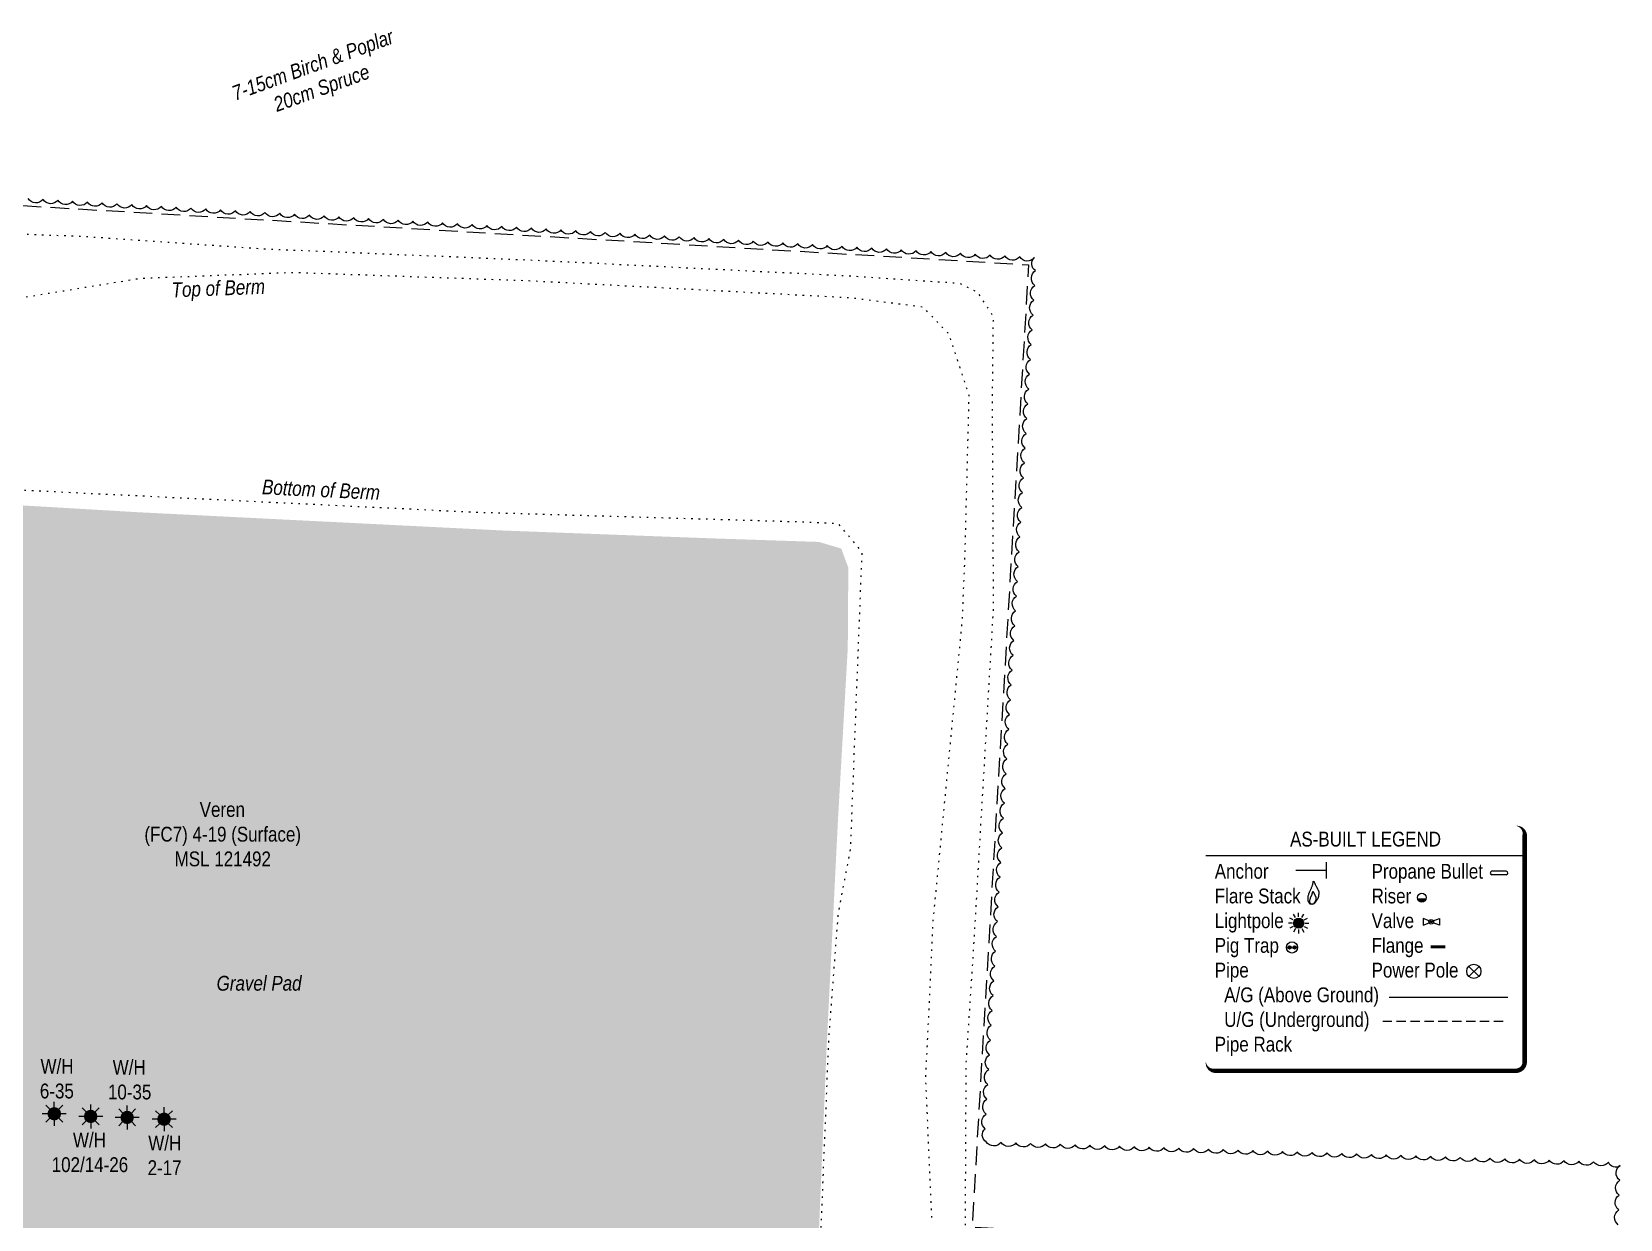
# Model space of a CAD drawing. Extents: x 473254 to 483871, y 6040471 to 6049084.
# Drawn here: x 476178 to 477249, y 6043140 to 6043941 of the extents above; entities that cross this region are included whole.
import ezdxf

# ---------------------------------------------------------------- set-up
doc = ezdxf.new("R2010")
doc.units = 0
doc.header["$LTSCALE"] = 5
for name, pattern in [('0', [1, 1, 0]), ('foc-ACCESSROAD', [3.75, 2.5, -1.25]), ('foc-TOPO', [1, 0.2, -0.8]), ('POWERLINE5', [7.8, 2.4, -0.6, 0.6, -0.6, 0.6, -0.6, 2.4]), ('UG_PIPE', [1.875, 1.25, -0.625])]:
    doc.linetypes.add(name, pattern=pattern)
doc.layers.add('AS-PIPE-AG', color=7, linetype='Continuous', true_color=0x7d00fa)
for name, color, linetype in [('AS-PIPE-UG', 44, 'UG_PIPE'), ('AS-POWER-EXISTING', 72, 'POWERLINE5'), ('AS-ROADS', 254, 'Continuous'), ('AS-SYMBOL', 7, 'Continuous'), ('C-WS', 13, 'foc-ACCESSROAD'), ('C-WS-S', 8, 'Continuous'), ('CG-NOTES', 7, 'Continuous'), ('T-BUSH', 110, '0'), ('T-BUSH-T', 110, 'Continuous'), ('T-GENERAL', 48, 'foc-TOPO')]:
    doc.layers.add(name, color=color, linetype=linetype)
for name, color, linetype, lineweight in [('C-RW-T', 13, 'Continuous', 9), ('C-WS-T', 13, 'Continuous', 9), ('T-TEXT', 48, 'Continuous', 18)]:
    doc.layers.add(name, color=color, linetype=linetype, lineweight=lineweight)
doc.styles.add('80L', font='ARIALN.TTF', dxfattribs={"height": 10})
doc.styles.add('80LS', font='ARIALNI.TTF', dxfattribs={"height": 10})

# ---------------------------------------------------------------- blocks, each defined once
blk = doc.blocks.new('GAS')
h = blk.add_hatch(color=255)
h.dxf.hatch_style = 1
edge = h.paths.add_edge_path()
edge.add_arc((0, 0), 0.9, 0, 360)
for p, q in [((-0.81, 0), (-1.62, 0)), ((-0.57, 0.57), (-1.14, 1.14)), ((0, 0.81), (0, 1.62)), ((0.57, 0.57), (1.14, 1.14)), ((1.62, 0), (0.81, 0)), ((-0.57, -0.57), (-1.14, -1.14)), ((0, -0.81), (0, -1.62)), ((1.14, -1.14), (0.57, -0.57))]:
    blk.add_line(p, q)
blk.add_circle((0, 0), 0.8)
blk = doc.blocks.new('as-built legend')
blk.add_hatch(color=13).paths.add_polyline_path([(38.3, 16.1), (32.5, 16.1, 0.774597)])
h = blk.add_hatch(color=13)
h.dxf.hatch_style = 1
edge = h.paths.add_edge_path()
edge.add_arc((-47.7, -0.3), 3.41, 0, 360)
at = {"layer": 'AS-SYMBOL'}
h = blk.add_hatch(color=13, dxfattribs=at)
h.dxf.hatch_style = 1
h.paths.add_polyline_path([(-52.7, -16.7, 1), (-54.9, -16.7, 1)])
h = blk.add_hatch(color=13, dxfattribs=at)
h.dxf.hatch_style = 1
h.paths.add_polyline_path([(-51.7, -16.7, 1), (-49.4, -16.7, 1)])
at = {"color": 1}
blk.add_line((-110.3, 45.3), (104.8, 45.3), dxfattribs=at)
at = {"color": 13}
for p, q in [((92.3, 34.7), (82.7, 34.7)), ((92.3, 32.3), (82.7, 32.3)), ((32.5, 16.1), (38.3, 16.1)), ((-51.4, 1.9), (-53.7, 3.1)), ((-49.8, 3.4), (-51.1, 5.7)), ((-47.7, 4), (-47.7, 6.6)), ((-45.5, 3.4), (-44.2, 5.7)), ((-44, 1.9), (-41.7, 3.1)), ((36.2, 2.8), (36.2, -1.6)), ((40.3, 1.2), (36.2, 2.8)), ((43.1, 1.2), (47.2, 2.8)), ((47.2, 2.8), (47.2, -1.6)), ((-52, -0.3), (-54.6, -0.3)), ((-51.4, -2.5), (-53.7, -3.8)), ((-49.8, -4), (-51.1, -6.3)), ((-47.7, -4.6), (-47.7, -7.2)), ((-45.5, -4), (-44.2, -6.3)), ((-44, -2.5), (-41.7, -3.8)), ((-43.4, -0.3), (-40.8, -0.3)), ((36.2, -1.6), (40.3, 0)), ((47.2, -1.6), (43.1, 0))]:
    blk.add_line(p, q, dxfattribs=at)
at = {"color": 1, "flags": 128}
blk.add_lwpolyline([(-104.3, -99.9, 3, 3, 0), (98.8, -99.9, 3, 3, 0.414214), (104.8, -93.9, 3, 3, 0), (104.8, 59.3, 3, 0, 0.414214), (98.8, 65.3, 0, 0, 0), (-104.3, 65.3, 0, 0, 0.414214), (-110.3, 59.3, 0, 0, 0), (-110.3, -93.9, 0, 3, 0.414214)], format="xyseb", close=True, dxfattribs=at)
at = {"color": 13, "flags": 128}
for points in [[(-37.6, 12.7), (-37.8, 12.6), (-38, 12.5), (-38.2, 12.4), (-38.5, 12.4), (-38.7, 12.4), (-38.9, 12.3), (-39.1, 12.4), (-39.4, 12.4), (-39.6, 12.4), (-39.8, 12.5), (-39.9, 12.6), (-40.1, 12.7), (-40.3, 12.9), (-40.4, 13.1), (-40.6, 13.3), (-40.7, 13.5), (-40.8, 13.7), (-41, 14), (-41.1, 14.3), (-41.2, 14.6), (-41.3, 15), (-41.3, 15.4), (-41.4, 15.8), (-41.4, 16.2), (-41.4, 16.6), (-41.3, 17.1), (-41.3, 17.6), (-41.2, 18.1), (-41.1, 18.6), (-40.9, 19.1), (-40.8, 19.6), (-40.6, 20), (-40.5, 20.4), (-40.3, 20.8), (-40.2, 21.2), (-40, 21.6), (-39.8, 22), (-39.6, 22.3), (-39.5, 22.7), (-39.3, 23), (-39.1, 23.4), (-39, 23.8), (-38.8, 24.1), (-38.6, 24.5), (-38.5, 24.9), (-38.4, 25.3), (-38.2, 25.7), (-38.1, 26.1), (-38.1, 26.4), (-38, 26.8), (-38, 27.1), (-37.9, 27.4), (-37.9, 27.7), (-37.9, 27.8), (-37.8, 28), (-37.8, 28), (-37.7, 28), (-37.6, 27.9), (-37.5, 27.7), (-37.3, 27.5), (-37.2, 27.3), (-37.1, 27), (-36.9, 26.7), (-36.8, 26.5), (-36.7, 26.2), (-36.6, 25.9), (-36.5, 25.7), (-36.3, 25.4), (-36.2, 25.2), (-36.1, 25), (-36, 24.7), (-35.8, 24.4), (-35.7, 24.2), (-35.5, 23.9), (-35.4, 23.6), (-35.2, 23.3), (-35.1, 23), (-34.9, 22.8), (-34.8, 22.5), (-34.7, 22.2), (-34.6, 22), (-34.4, 21.8), (-34.4, 21.5), (-34.3, 21.3), (-34.2, 21.1), (-34.2, 20.9), (-34.1, 20.7), (-34.1, 20.5), (-34.1, 20.3), (-34.1, 20.1), (-34.1, 19.9), (-34.2, 19.7), (-34.2, 19.5), (-34.2, 19.3), (-34.2, 19.1), (-34.3, 18.9), (-34.3, 18.6), (-34.3, 18.4), (-34.3, 18.2), (-34.4, 17.9), (-34.4, 17.7), (-34.4, 17.4), (-34.5, 17.2), (-34.5, 17), (-34.6, 16.7), (-34.7, 16.5), (-34.8, 16.3), (-35, 16.1), (-35.1, 15.8), (-35.2, 15.6), (-35.4, 15.4), (-35.5, 15.2), (-35.6, 15.1), (-35.7, 14.9), (-35.9, 14.7), (-36, 14.5), (-36.1, 14.4), (-36.2, 14.2), (-36.3, 14.1), (-36.4, 13.9), (-36.5, 13.7), (-36.7, 13.6), (-36.8, 13.4), (-36.9, 13.2), (-37.1, 13.1), (-37.2, 12.9), (-37.4, 12.8)], [(-38, 12.5), (-38.2, 12.5), (-38.3, 12.4), (-38.4, 12.4), (-38.5, 12.4), (-38.7, 12.4), (-38.8, 12.4), (-38.9, 12.4), (-39, 12.4), (-39.2, 12.4), (-39.3, 12.4), (-39.4, 12.5), (-39.5, 12.6), (-39.5, 12.7), (-39.6, 12.8), (-39.7, 12.9), (-39.8, 13), (-39.9, 13.1), (-39.9, 13.3), (-40, 13.4), (-40.1, 13.6), (-40.1, 13.8), (-40.1, 14), (-40.2, 14.3), (-40.2, 14.5), (-40.2, 14.8), (-40.1, 15), (-40.1, 15.3), (-40, 15.6), (-40, 15.9), (-39.9, 16.1), (-39.8, 16.4), (-39.8, 16.7), (-39.7, 16.9), (-39.6, 17.1), (-39.5, 17.3), (-39.4, 17.5), (-39.3, 17.7), (-39.2, 17.9), (-39.1, 18.1), (-39, 18.3), (-38.9, 18.5), (-38.8, 18.7), (-38.7, 19), (-38.6, 19.2), (-38.5, 19.4), (-38.5, 19.6), (-38.4, 19.8), (-38.4, 20), (-38.3, 20.2), (-38.3, 20.4), (-38.3, 20.6), (-38.2, 20.8), (-38.2, 20.9), (-38.2, 21), (-38.2, 21.1), (-38.1, 21.1), (-38.1, 21.1), (-38, 21.1), (-38, 21), (-37.9, 20.9), (-37.8, 20.7), (-37.8, 20.6), (-37.7, 20.4), (-37.6, 20.3), (-37.5, 20.1), (-37.5, 20), (-37.4, 19.8), (-37.3, 19.7), (-37.3, 19.6), (-37.2, 19.4), (-37.1, 19.3), (-37.1, 19.1), (-37, 19), (-36.9, 18.8), (-36.8, 18.7), (-36.7, 18.5), (-36.6, 18.3), (-36.6, 18.2), (-36.5, 18), (-36.4, 17.9), (-36.3, 17.8), (-36.3, 17.6), (-36.2, 17.5), (-36.2, 17.4), (-36.2, 17.3), (-36.1, 17.1), (-36.1, 17), (-36.1, 16.9), (-36.1, 16.8), (-36.1, 16.7), (-36.1, 16.6), (-36.1, 16.5), (-36.1, 16.4), (-36.2, 16.2), (-36.2, 16.1), (-36.2, 16), (-36.2, 15.9), (-36.2, 15.7), (-36.2, 15.6), (-36.2, 15.5), (-36.2, 15.3), (-36.3, 15.2), (-36.3, 15.1), (-36.3, 14.9), (-36.4, 14.8), (-36.4, 14.7), (-36.5, 14.6), (-36.6, 14.4), (-36.7, 14.3), (-36.7, 14.2), (-36.8, 14.1), (-36.9, 14), (-36.9, 13.9), (-37, 13.8), (-37.1, 13.7), (-37.1, 13.6), (-37.2, 13.5), (-37.3, 13.4), (-37.3, 13.3), (-37.4, 13.2), (-37.5, 13.1), (-37.5, 13), (-37.6, 12.9), (-37.7, 12.9), (-37.8, 12.8), (-37.8, 12.7), (-37.9, 12.6)]]:
    blk.add_lwpolyline(points, close=True, dxfattribs=at)
at = {"color": 13, "const_width": 2, "flags": 128}
blk.add_lwpolyline([(41.3, -16.2), (46.3, -16.2), (51.3, -16.2)], dxfattribs=at)
at = {"color": 13}
for centre, radius in [((35.4, 16.9), 3), ((-47.7, -0.3), 3.41), ((41.7, 0.6), 1.56), ((41.7, 0.6), 0.55)]:
    blk.add_circle(centre, radius, dxfattribs=at)
for centre, start, end in [((82.7, 33.5), 90, 270), ((92.3, 33.5), 270, 90)]:
    blk.add_arc(centre, 1.2, start, end, dxfattribs=at)
at = {"layer": 'AS-PIPE-AG', "flags": 128}
blk.add_lwpolyline([(13.4, -50.2), (93.4, -50.2)], dxfattribs=at)
at = {"layer": 'AS-PIPE-UG', "flags": 128}
blk.add_lwpolyline([(9, -66.5), (93.3, -66.5)], dxfattribs=at)
at = {"layer": 'AS-POWER-EXISTING', "linetype": 'Continuous'}
for p, q in [((74, -36.2), (67.1, -29.5)), ((67.1, -36.2), (74, -29.5))]:
    blk.add_line(p, q, dxfattribs=at)
blk.add_circle((70.5, -32.8), 4.8, dxfattribs=at)
at = {"layer": 'AS-SYMBOL', "color": 72}
blk.add_line((-28.9, 29.9), (-28.9, 40.9), dxfattribs=at)
at = {"layer": 'AS-SYMBOL', "color": 72, "flags": 128}
blk.add_lwpolyline([(-49.5, 35.4), (-28.9, 35.4)], dxfattribs=at)
at = {"layer": 'AS-SYMBOL', "color": 13}
for centre, radius in [((-52.2, -16.7), 3.75), ((-53.8, -16.7), 1.12), ((-50.5, -16.7), 1.12)]:
    blk.add_circle(centre, radius, dxfattribs=at)
at = {"insert": (-60.3, 61.4), "char_height": 10, "attachment_point": 1, "style": '80L'}
blk.add_mtext_dynamic_manual_height_columns('\\pi6.80782;AS-BUILT LEGEND', width=114.83, gutter_width=45, heights=[0], dxfattribs=at)
at = {"layer": 'CG-NOTES', "char_height": 10, "attachment_point": 1, "style": '80L'}
for s, insert, width in [('Anchor\\PFlare Stack\\PLightpole\\PPig Trap\\PPipe\\P  A/G (Above Ground)\\P  U/G (Underground)\\PPipe Rack', (-104.3, 39.7), 110.209), ('Propane Bullet\\PRiser\\PValve\\PFlange\\PPower Pole', (1.5, 39.7), 85.182)]:
    blk.add_mtext(s, dxfattribs=dict(at, insert=insert, width=width))

msp = doc.modelspace()

# ---------------------------------------------------------------- hatches: boundary and pattern name
at = {"layer": 'AS-ROADS'}
h = msp.add_hatch(color=256, dxfattribs=at)
h.dxf.hatch_style = 1
h.paths.add_polyline_path([(476704.811, 6043053.943), (476700.806, 6043035.383), (476689.031, 6043027.123), (476656.886, 6043017.643), (476543.021, 6043001.668), (476402.306, 6042982.893), (476394.741, 6042980.413), (476390.856, 6042974.023), (476373.086, 6042784.788), (476362.326, 6042746.218), (476338.316, 6042723.748), (476276.666, 6042717.508), (476214.101, 6042716.978), (476128.776, 6042722.603), (476049.646, 6042727.608), (476014.406, 6042734.388), (476003.846, 6042758.588), (475994.446, 6042827.15), (475952.346, 6042808.543), (475952.321, 6042751.748), (475968.801, 6042661.528), (475996.901, 6042553.953), (476028.916, 6042482.498), (476047.866, 6042465.768), (476074.926, 6042458.543), (476103.571, 6042453.163), (475883.551, 6042472.348), (475904.291, 6042474.113), (475935.861, 6042489.458), (475957.401, 6042517.313), (475962.496, 6042550.868), (475941.756, 6042648.448), (475923.966, 6042754.783), (475912.056, 6042817.663), (475899.196, 6042928.373), (475887.386, 6043019.193), (475883.026, 6043087.028), (475885.516, 6043166.453), (475892.301, 6043300.908), (475900.866, 6043482.253), (475906.726, 6043619.373), (475911.426, 6043630.668), (475919.641, 6043631.748), (475975.271, 6043632.098), (476070.996, 6043630.093), (476136.251, 6043623.668), (476249.351, 6043616.998), (476371.116, 6043610.893), (476496.566, 6043604.613), (476635.526, 6043599.383), (476709.101, 6043596.938), (476724.166, 6043592.448), (476728.911, 6043579.518), (476728.536, 6043525.158), (476721.976, 6043410.388), (476714.231, 6043255.323), (476706.356, 6043066.358)])

# ---------------------------------------------------------------- linework, layer by layer
at = {"layer": 'C-WS', "flags": 128}
msp.add_lwpolyline([(477136.466, 6043115.882), (477098.185, 6042467.053), (476453.507, 6042499.237), (476459.881, 6042649.234), (475858.13, 6042706.913), (475833.926, 6042763.376), (475733.388, 6042997.906), (475684.214, 6043000.791), (475577.537, 6043007.059), (475627.381, 6043855.705), (475688.11, 6043852.137), (475838.869, 6043843.284), (476850.431, 6043783.869), (476812.323, 6043135.065), (477136.466, 6043115.882)], close=True, dxfattribs=at)
at = {"layer": 'T-BUSH', "linetype": 'Continuous', "flags": 128}
msp.add_lwpolyline([(477248.03, 6043136.469, -0.52056705), (477248.363, 6043146.459, -0.52056705), (477248.696, 6043156.448, -0.52056705), (477249.03, 6043166.437, -0.52056705), (477249.363, 6043176.426, -0.52056705), (477241.439, 6043178.686, -0.52056705), (477231.45, 6043179.011, -0.52056705), (477221.46, 6043179.336, -0.52056705), (477211.471, 6043179.662, -0.52056705), (477201.482, 6043179.987, -0.52056705), (477191.492, 6043180.313, -0.52056705), (477181.503, 6043180.638, -0.52056705), (477171.513, 6043180.964, -0.52056705), (477161.524, 6043181.289, -0.52056705), (477151.534, 6043181.614, -0.52056705), (477141.545, 6043181.94, -0.52056705), (477131.555, 6043182.265, -0.52056705), (477121.566, 6043182.591, -0.52056705), (477111.576, 6043182.916, -0.52056705), (477101.587, 6043183.242, -0.52056705), (477091.598, 6043183.567, -0.52056705), (477081.608, 6043183.892, -0.52056705), (477071.619, 6043184.218, -0.52056705), (477061.629, 6043184.543, -0.52056705), (477051.64, 6043184.869, -0.52056705), (477041.65, 6043185.194, -0.52056705), (477031.661, 6043185.52, -0.52056705), (477021.671, 6043185.845, -0.52056705), (477011.682, 6043186.17, -0.52056705), (477001.693, 6043186.496, -0.52056705), (476991.703, 6043186.821, -0.52056705), (476981.714, 6043187.147, -0.52056705), (476971.724, 6043187.472, -0.52056705), (476961.735, 6043187.798, -0.52056705), (476951.745, 6043188.123, -0.52056705), (476941.756, 6043188.448, -0.52056705), (476931.766, 6043188.774, -0.52056705), (476921.777, 6043189.099, -0.52056705), (476911.788, 6043189.425, -0.52056705), (476901.798, 6043189.75, -0.52056705), (476891.809, 6043190.076, -0.52056705), (476881.819, 6043190.401, -0.52056705), (476871.83, 6043190.727, -0.52056705), (476861.84, 6043191.052, -0.52056705), (476851.851, 6043191.377, -0.52056705), (476841.861, 6043191.703, -0.52056705), (476831.872, 6043192.028, -0.52056705), (476821.882, 6043192.354, -0.52056705), (476821.213, 6043201.185, -0.52056705), (476821.799, 6043211.163, -0.52056705), (476822.385, 6043221.14, -0.52056705), (476822.971, 6043231.118, -0.52056705), (476823.557, 6043241.095, -0.52056705), (476824.143, 6043251.073, -0.52056705), (476824.729, 6043261.05, -0.52056705), (476825.315, 6043271.028, -0.52056705), (476825.901, 6043281.005, -0.52056705), (476826.487, 6043290.983, -0.52056705), (476827.073, 6043300.961, -0.52056705), (476827.659, 6043310.938, -0.52056705), (476828.245, 6043320.916, -0.52056705), (476828.831, 6043330.893, -0.52056705), (476829.417, 6043340.871, -0.52056705), (476830.003, 6043350.848, -0.52056705), (476830.589, 6043360.826, -0.52056705), (476831.175, 6043370.803, -0.52056705), (476831.761, 6043380.781, -0.52056705), (476832.347, 6043390.759, -0.52056705), (476832.933, 6043400.736, -0.52056705), (476833.519, 6043410.714, -0.52056705), (476834.105, 6043420.691, -0.52056705), (476834.691, 6043430.669, -0.52056705), (476835.277, 6043440.646, -0.52056705), (476835.864, 6043450.624, -0.52056705), (476836.45, 6043460.601, -0.52056705), (476837.036, 6043470.579, -0.52056705), (476837.622, 6043480.556, -0.52056705), (476838.208, 6043490.534, -0.52056705), (476838.794, 6043500.512, -0.52056705), (476839.38, 6043510.489, -0.52056705), (476839.966, 6043520.467, -0.52056705), (476840.552, 6043530.444, -0.52056705), (476841.138, 6043540.422, -0.52056705), (476841.724, 6043550.399, -0.52056705), (476842.31, 6043560.377, -0.52056705), (476842.896, 6043570.354, -0.52056705), (476843.482, 6043580.332, -0.52056705), (476844.068, 6043590.31, -0.52056705), (476844.654, 6043600.287, -0.52056705), (476845.24, 6043610.265, -0.52056705), (476845.826, 6043620.242, -0.52056705), (476846.412, 6043630.22, -0.52056705), (476846.998, 6043640.197, -0.52056705), (476847.584, 6043650.175, -0.52056705), (476848.17, 6043660.152, -0.52056705), (476848.756, 6043670.13, -0.52056705), (476849.342, 6043680.108, -0.52056705), (476849.928, 6043690.085, -0.52056705), (476850.514, 6043700.063, -0.52056705), (476851.1, 6043710.04, -0.52056705), (476851.686, 6043720.018, -0.52056705), (476852.272, 6043729.995, -0.52056705), (476852.859, 6043739.973, -0.52056705), (476853.445, 6043749.95, -0.52056705), (476854.031, 6043759.928, -0.52056705), (476854.617, 6043769.906, -0.52056705), (476855.203, 6043779.883, -0.52056705), (476854.416, 6043788.641, -0.52056705), (476844.439, 6043789.227, -0.52056705), (476834.461, 6043789.813, -0.52056705), (476824.484, 6043790.399, -0.52056705), (476814.506, 6043790.985, -0.52056705), (476804.529, 6043791.571, -0.52056705), (476794.551, 6043792.157, -0.52056705), (476784.574, 6043792.743, -0.52056705), (476774.596, 6043793.329, -0.52056705), (476764.619, 6043793.915, -0.52056705), (476754.641, 6043794.501, -0.52056705), (476744.663, 6043795.087, -0.52056705), (476734.686, 6043795.673, -0.52056705), (476724.708, 6043796.259, -0.52056705), (476714.731, 6043796.845, -0.52056705), (476704.753, 6043797.431, -0.52056705), (476694.776, 6043798.017, -0.52056705), (476684.798, 6043798.603, -0.52056705), (476674.821, 6043799.189, -0.52056705), (476664.843, 6043799.775, -0.52056705), (476654.865, 6043800.361, -0.52056705), (476644.888, 6043800.947, -0.52056705), (476634.91, 6043801.533, -0.52056705), (476624.933, 6043802.119, -0.52056705), (476614.955, 6043802.705, -0.52056705), (476604.978, 6043803.291, -0.52056705), (476595, 6043803.878, -0.52056705), (476585.023, 6043804.464, -0.52056705), (476575.045, 6043805.05, -0.52056705), (476565.067, 6043805.636, -0.52056705), (476555.09, 6043806.222, -0.52056705), (476545.112, 6043806.808, -0.52056705), (476535.135, 6043807.394, -0.52056705), (476525.157, 6043807.98, -0.52056705), (476515.18, 6043808.566, -0.52056705), (476505.202, 6043809.152, -0.52056705), (476495.225, 6043809.738, -0.52056705), (476485.247, 6043810.324, -0.52056705), (476475.269, 6043810.91, -0.52056705), (476465.292, 6043811.496, -0.52056705), (476455.314, 6043812.082, -0.52056705), (476445.337, 6043812.668, -0.52056705), (476435.359, 6043813.254, -0.52056705), (476425.382, 6043813.84, -0.52056705), (476415.404, 6043814.426, -0.52056705), (476405.427, 6043815.012, -0.52056705), (476395.449, 6043815.598, -0.52056705), (476385.472, 6043816.184, -0.52056705), (476375.494, 6043816.77, -0.52056705), (476365.516, 6043817.356, -0.52056705), (476355.539, 6043817.942, -0.52056705), (476345.561, 6043818.528, -0.52056705), (476335.584, 6043819.114, -0.52056705), (476325.606, 6043819.7, -0.52056705), (476315.629, 6043820.286, -0.52056705), (476305.651, 6043820.872, -0.52056705), (476295.674, 6043821.459, -0.52056705), (476285.696, 6043822.045, -0.52056705), (476275.718, 6043822.631, -0.52056705), (476265.741, 6043823.217, -0.52056705), (476255.763, 6043823.803, -0.52056705), (476245.786, 6043824.389, -0.52056705), (476235.808, 6043824.975, -0.52056705), (476225.831, 6043825.561, -0.52056705), (476215.853, 6043826.147, -0.52056705), (476205.876, 6043826.733, -0.52056705), (476195.898, 6043827.319, -0.52056705), (476185.92, 6043827.905, -0.52056705), (476175.943, 6043828.491, -0.52056705)], format="xyb", dxfattribs=at)
at = {"layer": 'T-GENERAL', "flags": 128}
for points in [[(475665.31, 6043809.804), (475652.71, 6043812.989), (475649.375, 6043821.439), (475652.785, 6043830.504), (475671.505, 6043829.454), (475779.06, 6043819.414), (475878.815, 6043815.579), (475983.575, 6043811.609), (476213.015, 6043803.034), (476334.53, 6043794.649), (476517.81, 6043786.949), (476729.715, 6043776.389), (476804.06, 6043771.414), (476815.91, 6043765.444), (476826.5, 6043749.009), (476825.855, 6043688.549), (476826.64, 6043552.859), (476813.02, 6043319.099), (476808.185, 6043245.869), (476807.6, 6043128.769)], [(476785.285, 6043141.374), (476781.145, 6043234.779), (476786.115, 6043341.134), (476805.66, 6043542.454), (476807.455, 6043582.759), (476810.38, 6043695.654), (476796.92, 6043736.909), (476779.405, 6043755.264), (476730.655, 6043761.449), (476513.045, 6043772.964), (476354.755, 6043778.504), (476251.415, 6043774.509), (476150.795, 6043758.074), (476098.13, 6043754.634), (476056.565, 6043765.629), (475994.995, 6043786.919), (475925.78, 6043798.984), (475832.76, 6043804.734), (475803.29, 6043808.444), (475744.43, 6043813.779), (475706.28, 6043819.664)], [(476130.43, 6042683.199), (476077.66, 6042688.624), (476030.485, 6042690.909), (476003.765, 6042695.359), (476006.27, 6042724.429), (476028.66, 6042725.924), (476125.885, 6042721.929), (476183.095, 6042716.414), (476257.59, 6042714.799), (476342.915, 6042722.739), (476364.215, 6042745.069), (476375.595, 6042786.469), (476388.32, 6042925.259), (476392.98, 6042974.364), (476399.01, 6042981.624), (476453.665, 6042988.839), (476597.335, 6043007.064), (476698.65, 6043024.739), (476706.885, 6043048.284), (476710.715, 6043137.614), (476715.905, 6043263.684), (476722.175, 6043346.139), (476730.46, 6043390.119), (476738.215, 6043590.239), (476722.285, 6043609.109), (476700.3, 6043610.224), (476479.3, 6043616.734), (476143.8, 6043633.079), (476114.47, 6043640.939), (476101.655, 6043648.654), (476066.02, 6043666.059), (476002.365, 6043708.659), (475955.74, 6043737.904), (475941.65, 6043745.429)]]:
    msp.add_lwpolyline(points, dxfattribs=at)

# ---------------------------------------------------------------- block references
at = {"layer": 'C-WS-S', "xscale": 4.997373850000045, "yscale": 4.997373850000045, "zscale": 4.997373850000045}
for p in [(476193.501, 6043211.332), (476218.074, 6043209.548), (476242.652, 6043208.878), (476267.55, 6043207.649)]:
    msp.add_blockref('GAS', p, dxfattribs=at)
at = {"layer": 'CG-NOTES', "xscale": 0.99947477, "yscale": 0.99947477, "zscale": 0.99947477}
msp.add_blockref('as-built legend', (477080.223, 6043340.17), dxfattribs=at)

# ---------------------------------------------------------------- texts
at = {"layer": 'C-RW-T', "insert": (476247.532, 6043421.512), "char_height": 9.99475, "attachment_point": 1, "style": '80L'}
msp.add_mtext_dynamic_manual_height_columns('\\pi44.03095;Veren\\P\\pi6.762,t586.45737;(FC7) 4-19 (Surface)\\P\\pi27.1401,tz;MSL 121492', width=117.75299, gutter_width=250, heights=[0], dxfattribs=at)
at = {"layer": 'C-WS-T', "char_height": 9.99475, "attachment_point": 1, "style": '80L'}
for s, width, insert in [('\\pi0.66357;W/H \\P\\pi0.22042;6-35', 22.46882, (476183.586, 6043248.341)), ('\\pi0.66357;W/H \\P\\pi-2.55439;10-35', 22.46882, (476232.254, 6043247.655)), ('\\pi14.99096;W/H \\P\\pi0.66357;102/14-26', 51.12361, (476191.126, 6043198.664)), ('\\pi0.66357;W/H \\P\\pi0.21019;2-17', 22.46882, (476256.246, 6043196.608))]:
    msp.add_mtext_dynamic_manual_height_columns(s, width=width, gutter_width=49.974, heights=[0], dxfattribs=dict(at, insert=insert))
at = {"layer": 'T-BUSH-T', "insert": (476302.692, 6043900.311), "char_height": 10, "attachment_point": 1, "rotation": 20, "style": '80LS'}
msp.add_mtext_dynamic_manual_height_columns('\\pi10.14291;7-15cm Birch & Poplar\\P\\pi33.97989;20cm Spruce', width=134.49456, gutter_width=50, heights=[0], dxfattribs=at)
at = {"layer": 'T-TEXT', "char_height": 9.99475, "attachment_point": 1, "style": '80LS'}
for s, insert, rotation in [('Top of Berm', (476272.446, 6043771.833), 2.213883), ('Bottom of Berm', (476333.911, 6043639.124), 357.210851)]:
    msp.add_mtext_dynamic_manual_height_columns(s, width=90.69974, gutter_width=49.974, heights=[0], dxfattribs=dict(at, insert=insert, rotation=rotation))
at = {"layer": 'T-TEXT', "insert": (476285.993, 6043304.334), "char_height": 9.99475, "attachment_point": 1, "style": '80LS'}
msp.add_mtext_dynamic_manual_height_columns('\\pi16.98483;Gravel Pad', width=90.69974, gutter_width=49.974, heights=[0], dxfattribs=at)

doc.saveas('drawing.dxf')
